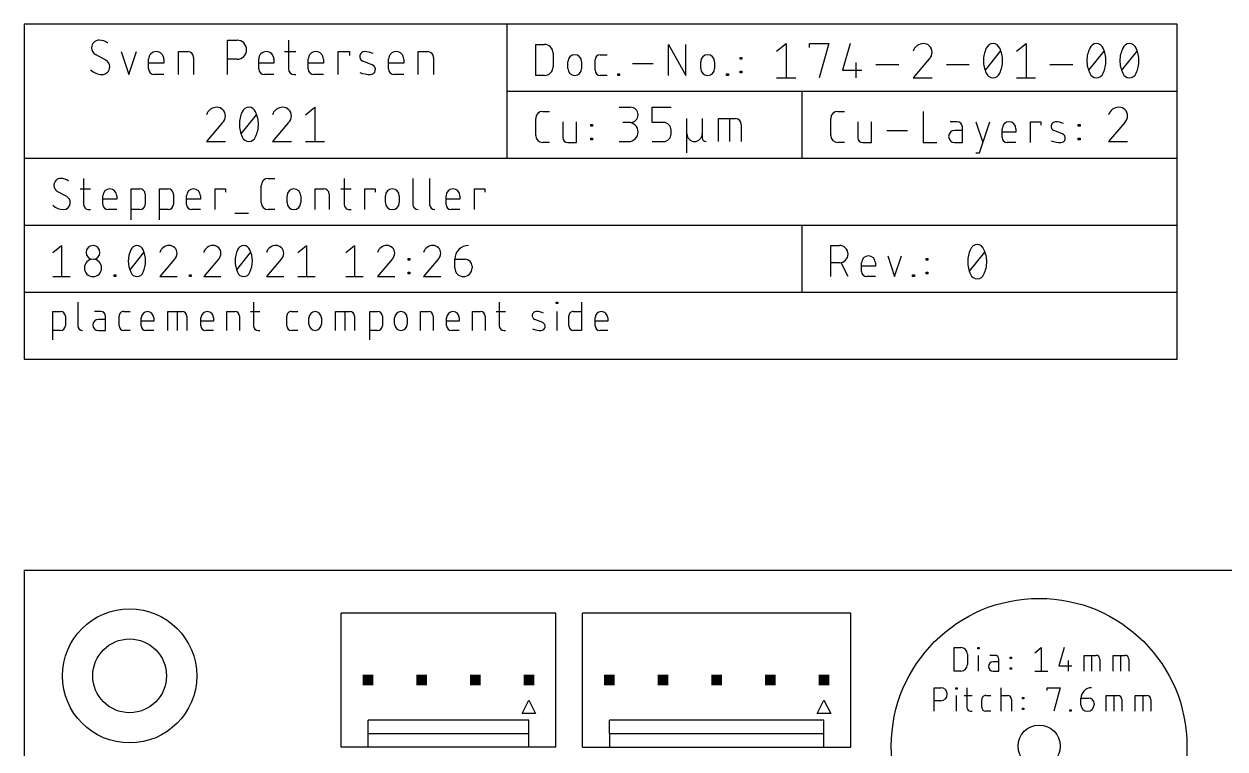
# Model space of a CAD drawing. Extents: x -7 to 99, y 0 to 88.
# Drawn here: x 0 to 56.9, y 53.5 to 87.9 of the extents above; entities that cross this region are included whole.
import ezdxf

# ---------------------------------------------------------------- set-up
doc = ezdxf.new("R2010")
doc.units = 0
for name, color, linetype in [('20', 30, 'CONTINUOUS'), ('21', 253, 'CONTINUOUS'), ('48', 213, 'CONTINUOUS'), ('51', 253, 'CONTINUOUS')]:
    doc.layers.add(name, color=color, linetype=linetype)

# ---------------------------------------------------------------- blocks, each defined once
blk = doc.blocks.new('RECT')
blk.add_solid([(-0.5, -0.5), (0.5, -0.5), (-0.5, 0.5), (0.5, 0.5)])

msp = doc.modelspace()

# ---------------------------------------------------------------- linework, layer by layer
at = {"layer": '20'}
for q in [(0, 0), (99, 62)]:
    msp.add_line((0, 62), q, dxfattribs=at)
at = {"layer": '21'}
for p, q in [((2.5485, 74.7051), (2.5485, 73.5833)), ((10.8694, 74.7051), (10.8694, 73.5833)), ((22.5046, 74.7051), (22.5046, 73.5833)), ((25.2019, 74.6303), (25.2019, 74.7051)), ((25.2019, 74.7051), (25.2767, 74.7051)), ((25.2767, 74.6303), (25.2019, 74.6303)), ((25.2767, 74.7051), (25.2767, 74.6303)), ((26.3968, 74.7051), (26.3968, 73.3589)), ((1.3589, 72.9102), (1.3589, 74.2564)), ((1.3589, 74.2564), (1.7328, 74.2564)), ((1.9572, 74.032), (1.9572, 73.5833)), ((3.632, 74.2564), (3.3329, 74.2564)), ((3.8564, 73.3589), (3.8564, 74.032)), ((4.5006, 73.5833), (4.5006, 74.032)), ((4.725, 74.2564), (5.0241, 74.2564)), ((5.5481, 73.5833), (5.5481, 73.9572)), ((6.1464, 73.9572), (6.1464, 73.8076)), ((6.813, 73.3589), (6.813, 74.2564)), ((6.813, 74.2564), (7.4861, 74.2564)), ((7.2617, 73.3589), (7.2617, 74.2564)), ((7.7105, 74.032), (7.7105, 73.3589)), ((8.3771, 73.5833), (8.3771, 73.9572)), ((8.9754, 73.9572), (8.9754, 73.8076)), ((9.609, 73.3589), (9.609, 74.2564)), ((9.609, 74.2564), (9.983, 74.2564)), ((10.2074, 74.032), (10.2074, 73.3589)), ((10.7198, 74.2564), (11.1685, 74.2564)), ((12.44, 73.5833), (12.44, 74.032)), ((12.6643, 74.2564), (12.9635, 74.2564)), ((13.4875, 73.6581), (13.4875, 73.9572)), ((14.0858, 73.9572), (14.0858, 73.6581)), ((14.7524, 73.3589), (14.7524, 74.2564)), ((14.7524, 74.2564), (15.4255, 74.2564)), ((15.2011, 73.3589), (15.2011, 74.2564)), ((15.6498, 74.032), (15.6498, 73.3589)), ((16.3706, 72.9102), (16.3706, 74.2564)), ((16.3706, 74.2564), (16.7446, 74.2564)), ((16.969, 74.032), (16.969, 73.5833)), ((17.5484, 73.6581), (17.5484, 73.9572)), ((18.1467, 73.9572), (18.1467, 73.6581)), ((18.7804, 73.3589), (18.7804, 74.2564)), ((18.7804, 74.2564), (19.1543, 74.2564)), ((19.3787, 74.032), (19.3787, 73.3589)), ((20.0123, 73.5833), (20.0123, 73.9572)), ((20.6106, 73.9572), (20.6106, 73.8076)), ((21.2443, 73.3589), (21.2443, 74.2564)), ((21.2443, 74.2564), (21.6182, 74.2564)), ((21.8426, 74.032), (21.8426, 73.3589)), ((22.355, 74.2564), (22.8038, 74.2564)), ((25.2393, 73.3589), (25.2393, 74.2564)), ((25.7985, 73.5833), (25.7985, 74.032)), ((26.0229, 74.2564), (26.3968, 74.2564)), ((27.0391, 73.5833), (27.0391, 73.9572)), ((27.6374, 73.9572), (27.6374, 73.8076)), ((3.8564, 73.8824), (3.5199, 73.8824)), ((6.1464, 73.8076), (5.5481, 73.8076)), ((8.9754, 73.8076), (8.3771, 73.8076)), ((20.6106, 73.8076), (20.0123, 73.8076)), ((24.5594, 73.7328), (24.1854, 73.8824)), ((27.6374, 73.8076), (27.0391, 73.8076)), ((1.7328, 73.3589), (1.3589, 73.3589)), ((3.5199, 73.3589), (3.8564, 73.3589)), ((5.0241, 73.3589), (4.725, 73.3589)), ((6.1464, 73.3589), (5.7725, 73.3589)), ((8.9754, 73.3589), (8.6014, 73.3589)), ((11.0937, 73.3589), (11.1685, 73.3589)), ((12.9635, 73.3589), (12.6643, 73.3589)), ((16.7446, 73.3589), (16.3706, 73.3589)), ((20.6106, 73.3589), (20.2367, 73.3589)), ((22.729, 73.3589), (22.8038, 73.3589)), ((26.3968, 73.3589), (26.0229, 73.3589)), ((27.6374, 73.3589), (27.2635, 73.3589)), ((25.18, 59.975), (15.02, 59.975)), ((15.02, 53.625), (15.02, 59.975)), ((25.18, 53.625), (25.18, 59.975)), ((39.15, 59.975), (26.45, 59.975)), ((26.45, 53.625), (26.45, 59.975)), ((39.15, 53.625), (39.15, 59.975)), ((44.05, 57.2262), (44.05, 58.3438)), ((44.05, 58.3438), (44.3604, 58.3438)), ((44.6708, 58.0334), (44.6708, 57.5366)), ((45.1676, 58.2817), (45.1676, 58.3438)), ((45.1676, 58.3438), (45.2296, 58.3438)), ((45.2296, 58.2817), (45.1676, 58.2817)), ((45.2296, 58.3438), (45.2296, 58.2817)), ((47.8599, 58.0954), (48.1704, 58.3438)), ((48.1704, 58.3438), (48.1704, 57.2262)), ((49.2513, 58.3438), (49.0029, 57.4746)), ((45.1986, 57.2262), (45.1986, 57.9713)), ((45.9772, 57.9713), (45.7289, 57.9713)), ((46.1635, 57.6608), (45.8841, 57.6608)), ((46.1635, 57.2262), (46.1635, 57.785)), ((46.6915, 57.816), (46.6915, 57.8781)), ((46.6915, 57.8781), (46.7536, 57.8781)), ((46.7536, 57.816), (46.6915, 57.816)), ((46.7536, 57.8781), (46.7536, 57.816)), ((49.0029, 57.4746), (49.6238, 57.4746)), ((49.4376, 57.7229), (49.4376, 57.2262)), ((50.1982, 57.2262), (50.1982, 57.9713)), ((50.1982, 57.9713), (50.757, 57.9713)), ((50.5707, 57.2262), (50.5707, 57.9713)), ((50.9432, 57.785), (50.9432, 57.2262)), ((51.5697, 57.2262), (51.5697, 57.9713)), ((51.5697, 57.9713), (52.1286, 57.9713)), ((51.9423, 57.2262), (51.9423, 57.9713)), ((52.3148, 57.785), (52.3148, 57.2262)), ((44.3604, 57.2262), (44.05, 57.2262)), ((45.8841, 57.2262), (46.1635, 57.2262)), ((46.6915, 57.3193), (46.6915, 57.3814)), ((46.6915, 57.3814), (46.7536, 57.3814)), ((46.7536, 57.3193), (46.6915, 57.3193)), ((46.7536, 57.3814), (46.7536, 57.3193)), ((47.8599, 57.2262), (48.4808, 57.2262)), ((43.0975, 55.3212), (43.0975, 56.4388)), ((43.0975, 56.4388), (43.4079, 56.4388)), ((44.1177, 56.3767), (44.1177, 56.4388)), ((44.1177, 56.4388), (44.1798, 56.4388)), ((44.1798, 56.3767), (44.1177, 56.3767)), ((44.1798, 56.4388), (44.1798, 56.3767)), ((44.6466, 56.4388), (44.6466, 55.5075)), ((46.2626, 55.3212), (46.2626, 56.4388)), ((48.4484, 56.3146), (48.4484, 56.4388)), ((48.4484, 56.4388), (49.0693, 56.4388)), ((49.0693, 56.4388), (48.7588, 55.3212)), ((23.5925, 55.2125), (23.91, 55.8475)), ((23.91, 55.8475), (24.2275, 55.2125)), ((37.5625, 55.2125), (37.88, 55.8475)), ((37.88, 55.8475), (38.1975, 55.2125)), ((43.4079, 55.8179), (43.0975, 55.8179)), ((44.1487, 55.3212), (44.1487, 56.0663)), ((44.5224, 56.0663), (44.8949, 56.0663)), ((45.3498, 55.5075), (45.3498, 55.88)), ((45.5361, 56.0663), (45.7844, 56.0663)), ((46.2626, 56.0663), (46.573, 56.0663)), ((46.7593, 55.88), (46.7593, 55.3212)), ((47.28, 55.911), (47.28, 55.9731)), ((47.28, 55.9731), (47.3421, 55.9731)), ((47.3421, 55.911), (47.28, 55.911)), ((47.3421, 55.9731), (47.3421, 55.911)), ((50.0486, 55.9421), (50.4211, 55.9421)), ((50.0486, 55.6316), (50.0486, 55.9421)), ((51.2438, 55.3212), (51.2438, 56.0663)), ((51.2438, 56.0663), (51.8026, 56.0663)), ((51.6163, 55.3212), (51.6163, 56.0663)), ((51.9888, 55.88), (51.9888, 55.3212)), ((52.6154, 55.3212), (52.6154, 56.0663)), ((52.6154, 56.0663), (53.1742, 56.0663)), ((52.9879, 55.3212), (52.9879, 56.0663)), ((53.3604, 55.88), (53.3604, 55.3212)), ((24.2275, 55.2125), (23.5925, 55.2125)), ((38.1975, 55.2125), (37.5625, 55.2125)), ((44.8329, 55.3212), (44.8949, 55.3212)), ((45.7844, 55.3212), (45.5361, 55.3212)), ((47.28, 55.4143), (47.28, 55.4764)), ((47.28, 55.4764), (47.3421, 55.4764)), ((47.3421, 55.4143), (47.28, 55.4143)), ((47.3421, 55.4764), (47.3421, 55.4143)), ((49.5279, 55.3212), (49.5279, 55.3833)), ((49.5279, 55.3833), (49.59, 55.3833)), ((49.59, 55.3212), (49.5279, 55.3212)), ((49.59, 55.3833), (49.59, 55.3212)), ((50.6695, 55.6937), (50.6695, 55.6316)), ((23.91, 54.895), (16.29, 54.895)), ((16.29, 54.26), (16.29, 54.895)), ((23.91, 54.26), (23.91, 54.895)), ((37.88, 54.895), (27.72, 54.895)), ((27.72, 54.26), (27.72, 54.895)), ((37.88, 54.26), (37.88, 54.895)), ((16.29, 53.625), (16.29, 54.26)), ((23.91, 54.26), (16.29, 54.26)), ((23.91, 53.625), (23.91, 54.26)), ((37.88, 54.26), (27.72, 54.26)), ((27.72, 54.26), (27.72, 53.625)), ((37.88, 53.625), (37.88, 54.26)), ((25.18, 53.625), (15.02, 53.625)), ((26.45, 53.625), (27.72, 53.625)), ((27.72, 53.625), (37.88, 53.625)), ((37.88, 53.625), (39.15, 53.625))]:
    msp.add_line(p, q, dxfattribs=at)
for centre, radius in [((48.0688, 53.6713), 7), ((5, 57), 3.1789), ((5, 57), 1.7463), ((48.0688, 53.6713), 1)]:
    msp.add_circle(centre, radius, dxfattribs=at)
for centre, radius, start, end in [((1.7328, 74.032), 0.2244, 0, 90), ((3.632, 74.032), 0.2244, 0, 90), ((4.725, 74.032), 0.2244, 89.9992, 180), ((5.8473, 73.9572), 0.2992, 0, 180), ((7.4861, 74.032), 0.2244, 0, 90), ((8.6762, 73.9572), 0.2992, 0, 180), ((9.983, 74.032), 0.2244, 0, 90), ((12.6643, 74.032), 0.2244, 89.9992, 180), ((13.7866, 73.9572), 0.2992, 0, 180), ((15.4255, 74.032), 0.2244, 0, 90), ((16.7446, 74.032), 0.2244, 0, 90), ((17.8475, 73.9572), 0.2992, 0, 180), ((19.1543, 74.032), 0.2244, 0, 90), ((20.3115, 73.9572), 0.2992, 0, 180), ((21.6182, 74.032), 0.2244, 0, 90), ((24.2574, 74.0625), 0.1939, 89.181, 248.1986), ((24.2481, 73.4071), 0.8493, 65.7609, 89.181), ((26.0229, 74.032), 0.2244, 89.9992, 180), ((27.3382, 73.9572), 0.2992, 0, 180), ((1.7328, 73.5833), 0.2244, 270.0008, 0), ((2.7729, 73.5833), 0.2244, 180, 270), ((3.5199, 73.6207), 0.2618, 90, 270), ((4.725, 73.5833), 0.2244, 180, 270), ((5.7725, 73.5833), 0.2244, 180, 270), ((8.6014, 73.5833), 0.2244, 180, 270), ((11.0937, 73.5833), 0.2244, 180, 270), ((12.6643, 73.5833), 0.2244, 180, 270), ((13.7866, 73.6581), 0.2992, 180, 0), ((16.7446, 73.5833), 0.2244, 270.0008, 0), ((17.8475, 73.6581), 0.2992, 180, 0), ((20.2367, 73.5833), 0.2244, 180, 270), ((22.729, 73.5833), 0.2244, 180, 270), ((24.5027, 74.6272), 1.2684, 250.2096, 269.181), ((24.4874, 73.5528), 0.1939, 269.181, 68.1986), ((26.0229, 73.5833), 0.2244, 180, 270), ((27.2635, 73.5833), 0.2244, 180, 270), ((44.3604, 58.0334), 0.3104, 0, 90), ((44.3604, 57.5366), 0.3104, 270, 0), ((45.8841, 57.4435), 0.2173, 90, 270), ((45.9772, 57.785), 0.1863, 0, 90), ((50.757, 57.785), 0.1863, 0, 90), ((52.1286, 57.785), 0.1863, 0, 90), ((43.4079, 56.1284), 0.3104, 270, 90), ((50.5453, 55.9421), 0.4967, 90.0004, 180), ((45.5361, 55.88), 0.1863, 89.999, 180), ((46.573, 55.88), 0.1863, 0, 90), ((50.4211, 55.6937), 0.2484, 0, 90), ((51.8026, 55.88), 0.1863, 0, 90), ((53.1742, 55.88), 0.1863, 0, 90), ((44.8329, 55.5075), 0.1863, 180, 270), ((45.5361, 55.5075), 0.1863, 180, 270), ((50.359, 55.6316), 0.3104, 180, 0)]:
    msp.add_arc(centre, radius, start, end, dxfattribs=at)
at = {"layer": '48'}
for p, q in [((22.86, 87.875), (0, 87.875)), ((0, 87.875), (0, 81.525)), ((54.61, 87.875), (22.86, 87.875)), ((22.86, 87.875), (22.86, 84.7)), ((54.61, 84.7), (54.61, 87.875)), ((9.6355, 85.4837), (9.6355, 87.1093)), ((9.6355, 87.1093), (10.087, 87.1093)), ((12.5171, 87.1093), (12.5171, 85.7546)), ((4.5985, 86.5674), (4.9597, 85.4837)), ((4.9597, 85.4837), (5.321, 86.5674)), ((7.3079, 85.4837), (7.3079, 86.5674)), ((7.3079, 86.5674), (7.7594, 86.5674)), ((12.3365, 86.5674), (12.8783, 86.5674)), ((14.8715, 85.4837), (14.8715, 86.5674)), ((14.8715, 86.5674), (15.4133, 86.5674)), ((15.4133, 86.5674), (15.4133, 86.3868)), ((18.6666, 85.4837), (18.6666, 86.5674)), ((18.6666, 86.5674), (19.1181, 86.5674)), ((24.2316, 85.4366), (24.2316, 86.9098)), ((24.2316, 86.9098), (24.6408, 86.9098)), ((25.05, 86.5006), (25.05, 85.8458)), ((30.5248, 85.4366), (30.5248, 86.9098)), ((30.5248, 86.9098), (31.3432, 85.4366)), ((31.3432, 85.4366), (31.3432, 86.9098)), ((35.6362, 86.5893), (36.0878, 86.9506)), ((36.0878, 86.9506), (36.0878, 85.325)), ((37.1993, 86.7699), (37.1993, 86.9506)), ((37.1993, 86.9506), (38.1024, 86.9506)), ((38.1024, 86.9506), (37.6509, 85.325)), ((39.1237, 86.9506), (38.7624, 85.6862)), ((45.5221, 85.6862), (46.2446, 86.5893)), ((46.9949, 86.5893), (47.4464, 86.9506)), ((47.4464, 86.9506), (47.4464, 85.325)), ((50.4199, 85.6862), (51.1423, 86.5893)), ((51.983, 85.6862), (52.7055, 86.5893)), ((3.8759, 86.161), (3.3792, 86.432)), ((5.9011, 85.7546), (5.9011, 86.2062)), ((6.6236, 86.0256), (5.9011, 86.0256)), ((6.6236, 86.2062), (6.6236, 86.0256)), ((8.0304, 86.2965), (8.0304, 85.4837)), ((10.087, 86.2062), (9.6355, 86.2062)), ((11.1115, 85.7546), (11.1115, 86.2062)), ((11.834, 86.0256), (11.1115, 86.0256)), ((11.834, 86.2062), (11.834, 86.0256)), ((13.4562, 85.7546), (13.4562, 86.2062)), ((14.1786, 86.0256), (13.4562, 86.0256)), ((14.1786, 86.2062), (14.1786, 86.0256)), ((16.4921, 85.9353), (16.0405, 86.1159)), ((17.2598, 85.7546), (17.2598, 86.2062)), ((17.9822, 86.0256), (17.2598, 86.0256)), ((17.9822, 86.2062), (17.9822, 86.0256)), ((19.3891, 86.2965), (19.3891, 85.4837)), ((25.7505, 85.764), (25.7505, 86.0914)), ((26.4052, 86.0914), (26.4052, 85.764)), ((27.041, 85.6821), (27.041, 86.1732)), ((27.2865, 86.4187), (27.6139, 86.4187)), ((28.8077, 86.0095), (29.7898, 86.0095)), ((32.0436, 85.764), (32.0436, 86.0914)), ((32.6984, 86.0914), (32.6984, 85.764)), ((33.9158, 86.2141), (33.9158, 86.296)), ((33.9158, 86.296), (33.9976, 86.296)), ((33.9976, 86.2141), (33.9158, 86.2141)), ((33.9976, 86.296), (33.9976, 86.2141)), ((39.3946, 86.0474), (39.3946, 85.325)), ((40.3395, 85.9571), (41.4232, 85.9571)), ((42.8647, 86.2281), (42.0971, 85.325)), ((43.6741, 85.9571), (44.7579, 85.9571)), ((48.5719, 85.9571), (49.6556, 85.9571)), ((6.6236, 85.4837), (6.172, 85.4837)), ((11.834, 85.4837), (11.3824, 85.4837)), ((12.788, 85.4837), (12.8783, 85.4837)), ((14.1786, 85.4837), (13.7271, 85.4837)), ((17.9822, 85.4837), (17.5307, 85.4837)), ((24.6408, 85.4366), (24.2316, 85.4366)), ((27.6139, 85.4366), (27.2865, 85.4366)), ((28.1181, 85.4366), (28.1181, 85.5184)), ((28.1181, 85.5184), (28.2, 85.5184)), ((28.2, 85.4366), (28.1181, 85.4366)), ((28.2, 85.5184), (28.2, 85.4366)), ((33.2716, 85.4366), (33.2716, 85.5184)), ((33.2716, 85.5184), (33.3534, 85.5184)), ((33.3534, 85.4366), (33.2716, 85.4366)), ((33.3534, 85.5184), (33.3534, 85.4366)), ((33.9158, 85.5594), (33.9158, 85.6412)), ((33.9158, 85.6412), (33.9976, 85.6412)), ((33.9976, 85.5594), (33.9158, 85.5594)), ((33.9976, 85.6412), (33.9976, 85.5594)), ((35.6362, 85.325), (36.5393, 85.325)), ((38.7624, 85.6862), (39.6656, 85.6862)), ((42.0971, 85.325), (43.0002, 85.325)), ((46.9949, 85.325), (47.898, 85.325)), ((22.86, 84.7), (22.86, 81.525)), ((22.86, 84.7), (36.83, 84.7)), ((36.83, 84.7), (54.61, 84.7)), ((36.83, 84.7), (36.83, 81.525)), ((54.61, 81.525), (54.61, 84.7)), ((13.3231, 83.5731), (13.7747, 83.9343)), ((13.7747, 83.9343), (13.7747, 82.3087)), ((24.559, 83.7348), (24.8864, 83.7348)), ((28.175, 83.9343), (28.7168, 83.9343)), ((29.7381, 83.2118), (29.7381, 83.9343)), ((29.7381, 83.9343), (30.6412, 83.9343)), ((38.529, 83.7348), (38.8564, 83.7348)), ((42.5708, 83.7348), (42.5708, 82.2616)), ((9.4014, 83.2118), (8.6338, 82.3087)), ((10.2872, 82.6699), (11.0097, 83.5731)), ((12.5277, 83.2118), (11.76, 82.3087)), ((24.2316, 82.589), (24.2316, 83.4074)), ((25.5077, 83.2437), (25.5077, 82.5071)), ((26.1624, 82.2616), (26.1624, 83.2437)), ((26.8347, 83.0391), (26.8347, 83.121)), ((26.8347, 83.121), (26.9166, 83.121)), ((26.9166, 83.0391), (26.8347, 83.0391)), ((26.9166, 83.121), (26.9166, 83.0391)), ((28.7168, 83.2118), (28.3556, 83.2118)), ((30.2799, 83.2118), (29.7381, 83.2118)), ((31.3906, 81.7668), (31.3906, 83.3924)), ((32.1131, 83.3924), (32.1131, 82.6699)), ((32.8782, 82.3087), (32.8782, 83.3924)), ((32.8782, 83.3924), (33.691, 83.3924)), ((33.4201, 82.3087), (33.4201, 83.3924)), ((33.9619, 83.1215), (33.9619, 82.3087)), ((38.2016, 82.589), (38.2016, 83.4074)), ((39.4777, 83.2437), (39.4777, 82.5071)), ((40.1324, 82.2616), (40.1324, 83.2437)), ((44.1889, 83.2437), (43.8615, 83.2437)), ((45.0771, 83.2437), (45.4045, 82.2616)), ((45.2408, 81.7705), (45.7319, 83.2437)), ((47.6643, 82.2616), (47.6643, 83.2437)), ((47.6643, 83.2437), (48.1553, 83.2437)), ((48.1553, 83.2437), (48.1553, 83.08)), ((49.9224, 83.0391), (49.9224, 83.121)), ((49.9224, 83.121), (50.0043, 83.121)), ((50.0043, 83.0391), (49.9224, 83.0391)), ((50.0043, 83.121), (50.0043, 83.0391)), ((52.1201, 83.2118), (51.3525, 82.3087)), ((26.8347, 82.3844), (26.8347, 82.4662)), ((26.8347, 82.4662), (26.9166, 82.4662)), ((26.9166, 82.4662), (26.9166, 82.3844)), ((30.6412, 82.6699), (30.6412, 82.8506)), ((32.1131, 82.6699), (32.1131, 82.4893)), ((40.8501, 82.8345), (41.8322, 82.8345)), ((44.4344, 82.8345), (44.0661, 82.8345)), ((44.4344, 82.2616), (44.4344, 82.9982)), ((46.3159, 82.5071), (46.3159, 82.9164)), ((46.9707, 82.7527), (46.3159, 82.7527)), ((46.9707, 82.9164), (46.9707, 82.7527)), ((49.1769, 82.6708), (48.7677, 82.8345)), ((49.9224, 82.3844), (49.9224, 82.4662)), ((49.9224, 82.4662), (50.0043, 82.4662)), ((50.0043, 82.4662), (50.0043, 82.3844)), ((8.6338, 82.3087), (9.5369, 82.3087)), ((11.76, 82.3087), (12.6631, 82.3087)), ((13.3231, 82.3087), (14.2262, 82.3087)), ((24.8864, 82.2616), (24.559, 82.2616)), ((25.7532, 82.2616), (26.1624, 82.2616)), ((26.9166, 82.3844), (26.8347, 82.3844)), ((28.175, 82.3087), (28.6265, 82.3087)), ((29.7381, 82.3087), (30.2799, 82.3087)), ((38.8564, 82.2616), (38.529, 82.2616)), ((39.7232, 82.2616), (40.1324, 82.2616)), ((42.5708, 82.2616), (43.2256, 82.2616)), ((44.0661, 82.2616), (44.4344, 82.2616)), ((46.9707, 82.2616), (46.5615, 82.2616)), ((50.0043, 82.3844), (49.9224, 82.3844)), ((51.3525, 82.3087), (52.2556, 82.3087)), ((0, 81.525), (0, 78.35)), ((0, 81.525), (22.86, 81.525)), ((22.86, 81.525), (36.83, 81.525)), ((36.83, 81.525), (54.61, 81.525)), ((45.0771, 81.7705), (45.2408, 81.7705)), ((54.61, 78.35), (54.61, 81.525)), ((2.8244, 80.5598), (2.8244, 79.3321)), ((11.2276, 79.414), (11.2276, 80.2324)), ((11.555, 80.5598), (11.8824, 80.5598)), ((15.163, 80.5598), (15.163, 79.3321)), ((18.4147, 80.5598), (18.4147, 79.3321)), ((19.2075, 80.5598), (19.2075, 79.3321)), ((2.0264, 79.7004), (1.5762, 79.946)), ((2.6607, 80.0687), (3.1517, 80.0687)), ((3.7329, 79.3321), (3.7329, 79.7414)), ((4.3876, 79.7414), (4.3876, 79.5777)), ((5.0798, 78.5955), (5.0798, 80.0687)), ((5.0798, 80.0687), (5.4891, 80.0687)), ((5.7346, 79.8232), (5.7346, 79.3321)), ((6.4178, 78.5955), (6.4178, 80.0687)), ((6.4178, 80.0687), (6.827, 80.0687)), ((7.0725, 79.8232), (7.0725, 79.3321)), ((7.6971, 79.3321), (7.6971, 79.7414)), ((8.3518, 79.7414), (8.3518, 79.5777)), ((9.0454, 79.0866), (9.0454, 80.0687)), ((9.0454, 80.0687), (9.5365, 80.0687)), ((9.5365, 80.0687), (9.5365, 79.905)), ((12.4541, 79.414), (12.4541, 79.7414)), ((13.1089, 79.7414), (13.1089, 79.414)), ((13.792, 79.0866), (13.792, 80.0687)), ((13.792, 80.0687), (14.2013, 80.0687)), ((14.4468, 79.8232), (14.4468, 79.0866)), ((14.9993, 80.0687), (15.4903, 80.0687)), ((16.1314, 79.0866), (16.1314, 80.0687)), ((16.1314, 80.0687), (16.6225, 80.0687)), ((16.6225, 80.0687), (16.6225, 79.905)), ((17.1121, 79.414), (17.1121, 79.7414)), ((17.7668, 79.7414), (17.7668, 79.414)), ((19.9861, 79.3321), (19.9861, 79.7414)), ((20.6409, 79.7414), (20.6409, 79.5777)), ((21.3344, 79.0866), (21.3344, 80.0687)), ((21.3344, 80.0687), (21.8255, 80.0687)), ((21.8255, 80.0687), (21.8255, 79.905)), ((3.0699, 79.0866), (3.1517, 79.0866)), ((4.3876, 79.5777), (3.7329, 79.5777)), ((4.3876, 79.0866), (3.9784, 79.0866)), ((5.4891, 79.0866), (5.0798, 79.0866)), ((6.827, 79.0866), (6.4178, 79.0866)), ((8.3518, 79.5777), (7.6971, 79.5777)), ((8.3518, 79.0866), (7.9426, 79.0866)), ((11.8824, 79.0866), (11.555, 79.0866)), ((15.4085, 79.0866), (15.4903, 79.0866)), ((20.6409, 79.5777), (19.9861, 79.5777)), ((20.6409, 79.0866), (20.2316, 79.0866)), ((9.9765, 78.9229), (10.6312, 78.9229)), ((0, 78.35), (0, 75.175)), ((0, 78.35), (36.83, 78.35)), ((36.83, 78.35), (54.61, 78.35)), ((36.83, 78.35), (36.83, 75.175)), ((54.61, 75.175), (54.61, 78.35)), ((1.3716, 77.0574), (1.7808, 77.3848)), ((1.7808, 77.3848), (1.7808, 75.9116)), ((12.9669, 77.0574), (13.3761, 77.3848)), ((13.3761, 77.3848), (13.3761, 75.9116)), ((15.2463, 77.0574), (15.6555, 77.3848)), ((15.6555, 77.3848), (15.6555, 75.9116)), ((38.2016, 75.9116), (38.2016, 77.3848)), ((38.2016, 77.3848), (38.6108, 77.3848)), ((5.0212, 76.239), (5.676, 77.0574)), ((10.0756, 76.239), (10.7303, 77.0574)), ((40.8984, 76.8937), (41.2258, 75.9116)), ((41.2258, 75.9116), (41.5532, 76.8937)), ((44.7753, 76.1612), (45.4978, 77.0643)), ((7.1216, 76.73), (6.426, 75.9116)), ((9.2028, 76.73), (8.5072, 75.9116)), ((12.176, 76.73), (11.4803, 75.9116)), ((17.4285, 76.73), (16.7329, 75.9116)), ((18.1913, 76.6891), (18.1913, 76.771)), ((18.1913, 76.771), (18.2732, 76.771)), ((18.2732, 76.6891), (18.1913, 76.6891)), ((18.2732, 76.771), (18.2732, 76.6891)), ((19.6088, 76.73), (18.9132, 75.9116)), ((20.3997, 76.73), (20.8908, 76.73)), ((20.3997, 76.3208), (20.3997, 76.73)), ((21.2182, 76.4027), (21.2182, 76.3208)), ((38.6108, 76.5664), (38.2016, 76.5664)), ((39.02, 75.9116), (38.6927, 76.5664)), ((39.6596, 76.1571), (39.6596, 76.5664)), ((40.3143, 76.4027), (39.6596, 76.4027)), ((40.3143, 76.5664), (40.3143, 76.4027)), ((42.721, 76.6891), (42.721, 76.771)), ((42.721, 76.771), (42.8028, 76.771)), ((42.8028, 76.6891), (42.721, 76.6891)), ((42.8028, 76.771), (42.8028, 76.6891)), ((1.3716, 75.9116), (2.19, 75.9116)), ((4.2671, 75.9116), (4.2671, 75.9934)), ((4.2671, 75.9934), (4.3489, 75.9934)), ((4.3489, 75.9116), (4.2671, 75.9116)), ((4.3489, 75.9934), (4.3489, 75.9116)), ((6.426, 75.9116), (7.2444, 75.9116)), ((7.8349, 75.9116), (7.8349, 75.9934)), ((7.8349, 75.9934), (7.9167, 75.9934)), ((7.9167, 75.9116), (7.8349, 75.9116)), ((7.9167, 75.9934), (7.9167, 75.9116)), ((8.5072, 75.9116), (9.3256, 75.9116)), ((11.4803, 75.9116), (12.2987, 75.9116)), ((12.9669, 75.9116), (13.7853, 75.9116)), ((15.2463, 75.9116), (16.0647, 75.9116)), ((16.7329, 75.9116), (17.5513, 75.9116)), ((18.1913, 76.0344), (18.1913, 76.1162)), ((18.1913, 76.1162), (18.2732, 76.1162)), ((18.2732, 76.0344), (18.1913, 76.0344)), ((18.2732, 76.1162), (18.2732, 76.0344)), ((18.9132, 75.9116), (19.7316, 75.9116)), ((40.3143, 75.9116), (39.9051, 75.9116)), ((42.0768, 75.9116), (42.0768, 75.9934)), ((42.0768, 75.9934), (42.1586, 75.9934)), ((42.1586, 75.9116), (42.0768, 75.9116)), ((42.1586, 75.9934), (42.1586, 75.9116)), ((42.721, 76.0344), (42.721, 76.1162)), ((42.721, 76.1162), (42.8028, 76.1162)), ((42.8028, 76.0344), (42.721, 76.0344)), ((42.8028, 76.1162), (42.8028, 76.0344)), ((0, 75.175), (0, 72)), ((0, 75.175), (36.83, 75.175)), ((36.83, 75.175), (54.61, 75.175)), ((54.61, 72), (54.61, 75.175)), ((0, 72), (54.61, 72))]:
    msp.add_line(p, q, dxfattribs=at)
for centre, radius, start, end in [((3.5598, 86.7481), 0.3612, 89.9995, 180), ((3.5598, 86.432), 0.6773, 53.1301, 89.9995), ((10.087, 86.6577), 0.4516, 270, 90), ((3.5655, 86.7481), 0.3669, 179.9998, 239.49), ((6.2623, 86.2062), 0.3612, 0, 180), ((7.7594, 86.2965), 0.2709, 0.0007, 90), ((11.4727, 86.2062), 0.3612, 0, 180), ((13.8174, 86.2062), 0.3612, 0, 180), ((16.1275, 86.3333), 0.2342, 89.1818, 248.1988), ((16.1162, 85.542), 1.0256, 65.7611, 89.1818), ((17.621, 86.2062), 0.3612, 0, 180), ((19.1181, 86.2965), 0.2709, 0.0007, 90), ((24.6408, 86.5006), 0.4092, 359.9996, 90), ((42.5938, 86.4284), 0.5221, 90.0001, 162.0549), ((42.5938, 86.5442), 0.4064, 0, 90), ((42.5637, 86.5442), 0.4365, 313.6036, 359.9997), ((46.7714, 86.1378), 1.3396, 154.0109, 180.0001), ((45.8833, 86.6164), 0.3342, 90.0001, 161.0756), ((45.8833, 86.6164), 0.3342, 18.9248, 90), ((44.9953, 86.1378), 1.3396, 360, 25.9891), ((51.6692, 86.1378), 1.3396, 154.0109, 180.0001), ((50.7811, 86.6164), 0.3342, 90.0001, 161.0756), ((50.7811, 86.6164), 0.3342, 18.9248, 90), ((49.893, 86.1378), 1.3396, 360, 25.9891), ((53.2323, 86.1378), 1.3396, 154.0109, 180.0001), ((52.3442, 86.6164), 0.3342, 90.0001, 161.0756), ((52.3442, 86.6164), 0.3342, 18.9248, 90), ((51.4562, 86.1378), 1.3396, 360, 25.9891), ((3.6897, 85.8449), 0.3669, 0, 59.4898), ((16.4051, 85.7178), 0.2342, 269.1818, 68.1988), ((26.0778, 86.0914), 0.3274, 0, 180), ((27.2865, 86.1732), 0.2455, 90, 180), ((32.371, 86.0914), 0.3274, 0, 180), ((46.7714, 86.1378), 1.3396, 180, 205.9889), ((44.9952, 86.1378), 1.3396, 334.0111, 360), ((51.6692, 86.1378), 1.3396, 180, 205.9889), ((49.893, 86.1378), 1.3396, 334.0111, 360), ((53.2323, 86.1378), 1.3396, 180, 205.9889), ((51.4561, 86.1378), 1.3396, 334.0111, 360), ((3.6953, 86.2468), 0.7631, 224.7608, 269.9999), ((3.6953, 85.8449), 0.3612, 270, 0), ((6.172, 85.7546), 0.2709, 180, 270), ((11.3824, 85.7546), 0.2709, 180, 270), ((12.788, 85.7546), 0.2709, 180, 270), ((13.7271, 85.7546), 0.2709, 180, 270), ((16.4236, 87.0151), 1.5316, 250.2089, 269.1818), ((17.5307, 85.7546), 0.2709, 180, 270), ((24.6408, 85.8458), 0.4092, 270.0004, 360), ((26.0778, 85.764), 0.3274, 180, 0), ((27.2865, 85.6821), 0.2455, 180, 270), ((32.371, 85.764), 0.3274, 180, 0), ((45.8833, 85.6591), 0.3342, 198.925, 270), ((45.8833, 85.6591), 0.3342, 269.9999, 341.0745), ((50.7811, 85.6591), 0.3342, 198.925, 270), ((50.7811, 85.6591), 0.3342, 269.9999, 341.0745), ((52.3442, 85.6591), 0.3342, 198.925, 270), ((52.3442, 85.6591), 0.3342, 269.9999, 341.0745), ((9.1305, 83.4122), 0.5221, 90.0001, 162.0549), ((9.1305, 83.5279), 0.4064, 0, 90), ((11.5365, 83.1215), 1.3396, 154.0109, 180.0001), ((10.6484, 83.6001), 0.3342, 90.0001, 161.0756), ((10.6484, 83.6001), 0.3342, 18.9248, 90), ((9.7604, 83.1215), 1.3396, 360, 25.9891), ((12.2567, 83.4122), 0.5221, 90.0001, 162.0549), ((12.2567, 83.5279), 0.4064, 0, 90), ((24.559, 83.4074), 0.3274, 90.0005, 180), ((28.7168, 83.5731), 0.3612, 270, 90), ((38.529, 83.4074), 0.3274, 90.0005, 180), ((51.8492, 83.4122), 0.5221, 90.0001, 162.0549), ((51.8492, 83.5279), 0.4064, 0, 90), ((9.1004, 83.5279), 0.4365, 313.6036, 359.9997), ((11.5365, 83.1215), 1.3396, 180, 205.9889), ((9.7604, 83.1215), 1.3396, 334.0111, 360), ((12.2266, 83.5279), 0.4365, 313.6036, 359.9997), ((28.6265, 82.7603), 0.4516, 270, 90), ((30.2799, 82.8506), 0.3612, 0, 90), ((33.691, 83.1215), 0.2709, 0, 90), ((44.1889, 82.9982), 0.2455, 0, 90), ((46.6433, 82.9164), 0.3274, 0, 180), ((48.8465, 83.0315), 0.2122, 89.1816, 248.1986), ((48.8362, 82.3144), 0.9294, 65.761, 89.1816), ((51.819, 83.5279), 0.4365, 313.6036, 359.9997), ((10.6484, 82.6429), 0.3342, 198.925, 270), ((10.6484, 82.6429), 0.3342, 269.9999, 341.0745), ((24.559, 82.589), 0.3274, 180, 270), ((25.7532, 82.5071), 0.2455, 180, 270), ((30.2799, 82.6699), 0.3612, 270, 0), ((31.7519, 82.6699), 0.3612, 180, 0), ((32.2937, 82.4893), 0.1806, 180, 270), ((38.529, 82.589), 0.3274, 180, 270), ((39.7232, 82.5071), 0.2455, 180, 270), ((44.0661, 82.5481), 0.2865, 90, 270), ((46.5615, 82.5071), 0.2455, 180, 270), ((49.0981, 82.4738), 0.2122, 269.1816, 68.1989), ((49.1149, 83.6495), 1.388, 250.2089, 269.1815), ((1.7399, 80.2324), 0.3274, 89.9995, 180), ((1.745, 80.2324), 0.3325, 180.0001, 239.4891), ((1.7399, 79.946), 0.6138, 53.1301, 89.9994), ((11.555, 80.2324), 0.3274, 90.0005, 180), ((1.8576, 79.414), 0.3325, 0.0001, 59.4901), ((4.0602, 79.7414), 0.3274, 0, 180), ((5.4891, 79.8232), 0.2455, 0, 90), ((6.827, 79.8232), 0.2455, 0, 90), ((8.0244, 79.7414), 0.3274, 0, 180), ((12.7815, 79.7414), 0.3274, 0, 180), ((14.2013, 79.8232), 0.2455, 0, 90), ((17.4394, 79.7414), 0.3274, 0, 180), ((20.3135, 79.7414), 0.3274, 0, 180), ((1.8627, 79.7782), 0.6916, 224.7606, 269.9999), ((1.8627, 79.414), 0.3274, 270, 0), ((3.0699, 79.3321), 0.2455, 180, 270.0007), ((3.9784, 79.3321), 0.2455, 180, 270), ((5.4891, 79.3321), 0.2455, 270, 0), ((6.827, 79.3321), 0.2455, 270, 0), ((7.9426, 79.3321), 0.2455, 180, 270), ((11.555, 79.414), 0.3274, 180, 270), ((12.7815, 79.414), 0.3274, 180, 0), ((15.4085, 79.3321), 0.2455, 180, 270.0007), ((17.4394, 79.414), 0.3274, 180, 0), ((18.6602, 79.3321), 0.2455, 180, 270), ((19.453, 79.3321), 0.2455, 180, 270), ((20.2316, 79.3321), 0.2455, 180, 270), ((3.2674, 77.0574), 0.3274, 0, 180), ((5.3486, 77.082), 0.3028, 90, 161.0756), ((5.3486, 77.082), 0.3028, 18.9237, 90.0001), ((6.8761, 76.9116), 0.4732, 90, 162.0549), ((6.8761, 77.0165), 0.3683, 0, 90), ((8.9573, 76.9116), 0.4732, 90, 162.0549), ((8.9573, 77.0165), 0.3683, 0, 90), ((10.4029, 77.082), 0.3028, 90, 161.0756), ((10.4029, 77.082), 0.3028, 18.9237, 90.0001), ((11.9304, 76.9116), 0.4732, 90, 162.0549), ((11.9304, 77.0165), 0.3683, 0, 90), ((17.183, 76.9116), 0.4732, 90, 162.0549), ((17.183, 77.0165), 0.3683, 0, 90), ((19.3633, 76.9116), 0.4732, 90, 162.0549), ((19.3633, 77.0165), 0.3683, 0, 90), ((21.0545, 76.73), 0.6548, 90.0003, 180), ((38.6108, 76.9756), 0.4092, 270, 90), ((45.1365, 77.0914), 0.3342, 90.0001, 161.0756), ((45.1365, 77.0914), 0.3342, 18.9248, 90), ((3.2674, 77.0574), 0.3274, 180, 0), ((6.1534, 76.6482), 1.214, 154.0109, 180), ((4.5438, 76.6482), 1.214, 360, 25.9897), ((6.8488, 77.0165), 0.3956, 313.6022, 0), ((8.93, 77.0165), 0.3956, 313.6022, 0), ((11.2078, 76.6482), 1.214, 154.0109, 180), ((9.5982, 76.6482), 1.214, 360, 25.9897), ((11.9032, 77.0165), 0.3956, 313.6022, 0), ((17.1557, 77.0165), 0.3956, 313.6022, 0), ((19.336, 77.0165), 0.3956, 313.6022, 0), ((39.987, 76.5664), 0.3274, 0, 180), ((46.0246, 76.6128), 1.3396, 154.0109, 180.0001), ((44.2484, 76.6128), 1.3396, 360, 25.9891), ((3.2674, 76.3208), 0.4092, 0, 180), ((3.2674, 76.3208), 0.4092, 180, 0), ((6.1534, 76.6482), 1.214, 180, 205.9889), ((4.5438, 76.6482), 1.214, 334.0105, 359.9999), ((11.2078, 76.6482), 1.214, 180, 205.9889), ((9.5981, 76.6482), 1.214, 334.0105, 359.9999), ((20.809, 76.3208), 0.4092, 180, 0), ((20.8908, 76.4027), 0.3274, 0, 90), ((46.0246, 76.6128), 1.3396, 180, 205.9889), ((44.2484, 76.6128), 1.3396, 334.0111, 360), ((5.3486, 76.2144), 0.3028, 198.9251, 270.0001), ((5.3486, 76.2144), 0.3028, 270, 341.0759), ((10.4029, 76.2144), 0.3028, 198.9251, 270.0001), ((10.4029, 76.2144), 0.3028, 270, 341.0759), ((39.9051, 76.1571), 0.2455, 180, 270), ((45.1365, 76.1341), 0.3342, 198.925, 270), ((45.1365, 76.1341), 0.3342, 269.9999, 341.0745)]:
    msp.add_arc(centre, radius, start, end, dxfattribs=at)

# ---------------------------------------------------------------- block references
at = {"layer": '51', "xscale": 0.508, "yscale": 0.508, "rotation": 180}
for p in [(16.29, 56.8), (18.83, 56.8), (21.37, 56.8), (23.91, 56.8), (27.72, 56.8), (30.26, 56.8), (32.8, 56.8), (35.34, 56.8), (37.88, 56.8)]:
    msp.add_blockref('RECT', p, dxfattribs=at)

doc.saveas('drawing.dxf')
